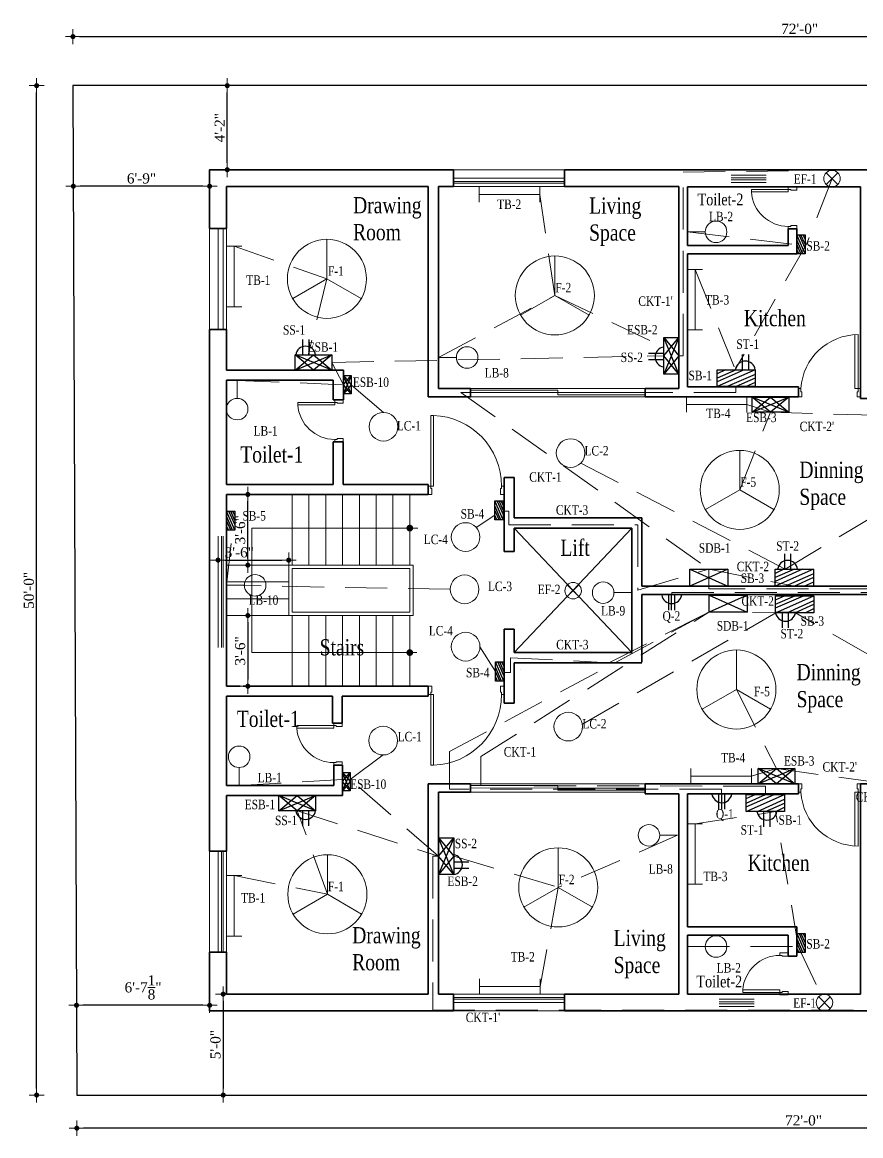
# Model space of a CAD drawing. Header units: inches. Extents: x -13742749 to 88736, y -40897 to 32194776.
# Drawn here: x 2084 to 2583, y -28515 to -27854 of the extents above; entities that cross this region are included whole.
import ezdxf

# ---------------------------------------------------------------- set-up
doc = ezdxf.new("R2010")
doc.units = ezdxf.units.IN
doc.header["$LTSCALE"] = 10
doc.header["$MEASUREMENT"] = 0
doc.linetypes.add('ACAD_ISO04W100', pattern=[30, 24, -3, 0, -3])
doc.linetypes.add('HIDDEN', pattern=[0.375, 0.25, -0.125])
doc.layers.get('0').update_dxf_attribs({"color": 123})
for name, color, linetype, lineweight in [('Column', 7, 'Continuous', 35), ('Conduit (Mine)', 230, 'HIDDEN', 13), ('Conduit Generator (mine)', 134, 'HIDDEN', 13), ('DIM', 4, 'Continuous', 0), ('DOOR', 41, 'Continuous', 9), ('Fan (mine)', 210, 'Continuous', 13), ('Light (mine)', 80, 'Continuous', 13), ('RAIL', 182, 'Continuous', 13), ('Stair', 8, 'Continuous', 13), ('Text_My', 7, 'Continuous', 13), ('Text_SUBD', 7, 'Continuous', 13), ('VOID', 8, 'Continuous', 9), ('Wall', 7, 'Continuous', 35), ('WIN', 4, 'Continuous', 13), ('WIN-1', 8, 'Continuous', 13), ('WIN1', 8, 'Continuous', 9)]:
    doc.layers.add(name, color=color, linetype=linetype, lineweight=lineweight)
doc.layers.add('Site', color=7, linetype='ACAD_ISO04W100', lineweight=30, true_color=0x004961)
doc.layers.add('Switchboard and Socket (mine)', color=41, linetype='Continuous')
doc.layers.get('0').off()
doc.styles.get("Standard").update_dxf_attribs({"font": 'times.ttf', "width": 0.8})
doc.styles.add('STYLE3', font='times.ttf')
doc.dimstyles.new('1_8', dxfattribs={"dimtxt": 6, "dimasz": 4, "dimexe": 0.18, "dimexo": 0.0625, "dimgap": 0.125, "dimtad": 0, "dimdec": 4, "dimrnd": 0.125, "dimzin": 3, "dimdsep": 46, "dimlunit": 4, "dimtxsty": 'STYLE3', "dimblk": 'D', "dimcen": 4, "dimse1": 1, "dimse2": 1, "dimclrt": 7, "dimadec": 0, "dimazin": 0, "dimtfac": 1, "dimtdec": 4, "dimtix": 1, "dimtmove": 0, "dimatfit": 3, "dimldrblk": 'OPEN90', "dimfxl": 1, "dimtvp": 0.75, "dimtolj": 1, "dimtzin": 0, "dimarcsym": 0})

# ---------------------------------------------------------------- blocks, each defined once
blk = doc.blocks.new('D')
at = {"layer": 'DIM'}
for q in [(-1.125, 0), (0, 1.125), (1.125, 0), (0, -1.125)]:
    blk.add_line((0, 0), q, dxfattribs=at)
at = {"layer": 'DIM', "color": 6, "const_width": 0.375}
blk.add_lwpolyline([(-0.1875, 0, 1), (0.1875, 0, 1)], format="xyb", close=True, dxfattribs=at)
blk = doc.blocks.new('*D262')
at = {"layer": 'DIM', "color": 0, "linetype": 'ByBlock', "lineweight": -2}
blk.add_line((2118.43, -27862.13), (2974.43, -27862.13), dxfattribs=at)
at = {"layer": 'DIM', "color": 0, "linetype": 'ByBlock', "lineweight": -2, "xscale": 4, "yscale": 4, "zscale": 4, "rotation": 180}
blk.add_blockref('D', (2114.43, -27862.13), dxfattribs=at)
at = {"layer": 'DIM', "color": 0, "linetype": 'ByBlock', "lineweight": -2, "xscale": 4, "yscale": 4, "zscale": 4}
blk.add_blockref('D', (2978.43, -27862.13), dxfattribs=at)
at = {"layer": 'DIM', "color": 7, "linetype": 'ByBlock', "insert": (2546.43, -27857.54), "char_height": 6, "attachment_point": 5, "style": 'STYLE3'}
blk.add_mtext('\\A1;72\'-0"', dxfattribs=at)
blk = doc.blocks.new('_Open90')
at = {"layer": 'DIM', "color": 0, "lineweight": -2}
for p, q in [((0, 0), (-1, 0)), ((-0.5, 0.5), (0, 0)), ((0, 0), (-0.5, -0.5))]:
    blk.add_line(p, q, dxfattribs=at)
blk = doc.blocks.new('*D264')
at = {"layer": 'DIM', "color": 0, "linetype": 'ByBlock', "lineweight": -2}
blk.add_line((2092.83, -28487.28), (2092.83, -27895.28), dxfattribs=at)
at = {"layer": 'DIM', "color": 0, "linetype": 'ByBlock', "lineweight": -2, "xscale": 4, "yscale": 4, "zscale": 4}
for p, rotation in [((2092.83, -27891.28), 90), ((2092.83, -28491.28), 270)]:
    blk.add_blockref('D', p, dxfattribs=dict(at, rotation=rotation))
at = {"layer": 'DIM', "color": 7, "linetype": 'ByBlock', "insert": (2088.25, -28191.28), "char_height": 6, "attachment_point": 5, "rotation": 90, "style": 'STYLE3'}
blk.add_mtext('\\A1;50\'-0"', dxfattribs=at)
blk = doc.blocks.new('*D265')
at = {"layer": 'DIM', "color": 0, "linetype": 'ByBlock', "lineweight": -2}
blk.add_line((2976.75, -28510.95), (2120.75, -28510.95), dxfattribs=at)
at = {"layer": 'DIM', "color": 0, "linetype": 'ByBlock', "lineweight": -2, "xscale": 4, "yscale": 4, "zscale": 4, "rotation": 180}
blk.add_blockref('D', (2116.75, -28510.95), dxfattribs=at)
at = {"layer": 'DIM', "color": 0, "linetype": 'ByBlock', "lineweight": -2, "xscale": 4, "yscale": 4, "zscale": 4}
blk.add_blockref('D', (2980.75, -28510.95), dxfattribs=at)
at = {"layer": 'DIM', "color": 7, "linetype": 'ByBlock', "insert": (2548.75, -28506.36), "char_height": 6, "attachment_point": 5, "style": 'STYLE3'}
blk.add_mtext('\\A1;72\'-0"', dxfattribs=at)
blk = doc.blocks.new('D-45')
for points in [[(-1.5, 46.97), (-3, 46.97), (-3, 5), (-1.5, 5)], [(-45, 5), (-45, 0), (-43, 0), (-43, 3.5), (-43.5, 3.5), (-43.5, 5)], [(0, 5), (0, 0), (-2, 0), (-2, 3.5), (-1.5, 3.5), (-1.5, 5)]]:
    blk.add_lwpolyline(points, close=True)
blk.add_arc((-1.5, 5), 42, 92.04671, 180)
blk = doc.blocks.new('D-25')
for points in [[(5, 25), (0, 25), (0, 23), (3.5, 23), (3.5, 23.5), (5, 23.5)], [(5, 0), (0, 0), (0, 2), (3.5, 2), (3.5, 1.5), (5, 1.5)], [(26.95, 1.5), (26.95, 3), (5, 3), (5, 1.5)]]:
    blk.add_lwpolyline(points, close=True)
blk.add_arc((5, 1.5), 22, 3.90956, 90)
blk = doc.blocks.new('D-S')
at = {"layer": 'DOOR', "linetype": 'Continuous'}
for p, q in [((1.5, 5), (1.5, 37)), ((3.5, 36.93), (3.5, 5)), ((3.5, 5), (1.5, 5))]:
    blk.add_line(p, q, dxfattribs=at)
at = {"layer": 'DOOR'}
for points in [[(2, 3), (2, 0), (0, 0), (0, 5), (1.5, 5), (1.5, 3)], [(35, 3), (35, 0), (37, 0), (37, 5), (35.5, 5), (35.5, 3)]]:
    blk.add_lwpolyline(points, close=True, dxfattribs=at)
blk.add_arc((1.46, 2.89), 34.11, 3.5436, 89.92781, dxfattribs=at)
blk = doc.blocks.new('*D286')
at = {"layer": 'DIM', "color": 0, "linetype": 'ByBlock', "lineweight": -2}
blk.add_line((2191.69, -28437.91), (2120.55, -28437.91), dxfattribs=at)
at = {"layer": 'DIM', "color": 0, "linetype": 'ByBlock', "lineweight": -2, "xscale": 4, "yscale": 4, "zscale": 4, "rotation": 180}
blk.add_blockref('D', (2116.55, -28437.91), dxfattribs=at)
at = {"layer": 'DIM', "color": 0, "linetype": 'ByBlock', "lineweight": -2, "xscale": 4, "yscale": 4, "zscale": 4}
blk.add_blockref('D', (2195.69, -28437.91), dxfattribs=at)
at = {"layer": 'DIM', "color": 7, "linetype": 'ByBlock', "insert": (2156.12, -28427.26), "char_height": 6, "attachment_point": 5, "style": 'STYLE3'}
blk.add_mtext('\\A1;6\'-7{\\H1.000000x;\\S1/8;}"', dxfattribs=at)
blk = doc.blocks.new('*D287')
at = {"layer": 'DIM', "color": 0, "linetype": 'ByBlock', "lineweight": -2}
blk.add_line((2203.77, -28435.28), (2203.77, -28487.28), dxfattribs=at)
at = {"layer": 'DIM', "color": 0, "linetype": 'ByBlock', "lineweight": -2, "xscale": 4, "yscale": 4, "zscale": 4}
for p, rotation in [((2203.77, -28431.28), 90), ((2203.77, -28491.28), 270)]:
    blk.add_blockref('D', p, dxfattribs=dict(at, rotation=rotation))
at = {"layer": 'DIM', "color": 7, "linetype": 'ByBlock', "insert": (2199.19, -28461.28), "char_height": 6, "attachment_point": 5, "rotation": 90, "style": 'STYLE3'}
blk.add_mtext('\\A1;5\'-0"', dxfattribs=at)
blk = doc.blocks.new('*D291')
at = {"layer": 'DIM', "color": 0, "linetype": 'ByBlock', "lineweight": -2}
blk.add_line((2206.16, -27937.25), (2206.16, -27895.28), dxfattribs=at)
at = {"layer": 'DIM', "color": 0, "linetype": 'ByBlock', "lineweight": -2, "xscale": 4, "yscale": 4, "zscale": 4}
for p, rotation in [((2206.16, -27891.28), 90), ((2206.16, -27941.25), 270)]:
    blk.add_blockref('D', p, dxfattribs=dict(at, rotation=rotation))
at = {"layer": 'DIM', "color": 7, "linetype": 'ByBlock', "insert": (2201.66, -27916.27), "char_height": 6, "attachment_point": 5, "rotation": 90, "style": 'STYLE3'}
blk.add_mtext('\\A1;4\'-2"', dxfattribs=at)
blk = doc.blocks.new('*D292')
at = {"layer": 'DIM', "color": 0, "linetype": 'ByBlock', "lineweight": -2}
blk.add_line((2191.69, -27951.05), (2118.67, -27951.05), dxfattribs=at)
at = {"layer": 'DIM', "color": 0, "linetype": 'ByBlock', "lineweight": -2, "xscale": 4, "yscale": 4, "zscale": 4, "rotation": 180}
blk.add_blockref('D', (2114.67, -27951.05), dxfattribs=at)
at = {"layer": 'DIM', "color": 0, "linetype": 'ByBlock', "lineweight": -2, "xscale": 4, "yscale": 4, "zscale": 4}
blk.add_blockref('D', (2195.69, -27951.05), dxfattribs=at)
at = {"layer": 'DIM', "color": 7, "linetype": 'ByBlock', "insert": (2155.18, -27946.46), "char_height": 6, "attachment_point": 5, "style": 'STYLE3'}
blk.add_mtext('\\A1;6\'-9"', dxfattribs=at)
blk = doc.blocks.new('*D267')
at = {"layer": 'DIM', "color": 0, "linetype": 'ByBlock', "lineweight": -2}
blk.add_line((2204.69, -28173.31), (2238.69, -28173.31), dxfattribs=at)
at = {"layer": 'DIM', "color": 0, "linetype": 'ByBlock', "lineweight": -2, "xscale": 4, "yscale": 4, "zscale": 4, "rotation": 180}
blk.add_blockref('D', (2200.69, -28173.31), dxfattribs=at)
at = {"layer": 'DIM', "color": 0, "linetype": 'ByBlock', "lineweight": -2, "xscale": 4, "yscale": 4, "zscale": 4}
blk.add_blockref('D', (2242.69, -28173.31), dxfattribs=at)
at = {"layer": 'DIM', "color": 7, "linetype": 'ByBlock', "insert": (2213.32, -28168.73), "char_height": 6, "attachment_point": 5, "style": 'STYLE3'}
blk.add_mtext('\\A1;3\'-6"', dxfattribs=at)
blk = doc.blocks.new('*D293')
at = {"layer": 'DIM', "color": 0, "linetype": 'ByBlock', "lineweight": -2}
blk.add_line((2218.42, -28172.27), (2218.42, -28138.27), dxfattribs=at)
at = {"layer": 'DIM', "color": 0, "linetype": 'ByBlock', "lineweight": -2, "xscale": 4, "yscale": 4, "zscale": 4}
for p, rotation in [((2218.42, -28134.27), 90), ((2218.42, -28176.27), 270)]:
    blk.add_blockref('D', p, dxfattribs=dict(at, rotation=rotation))
at = {"layer": 'DIM', "color": 7, "linetype": 'ByBlock', "insert": (2213.84, -28155.27), "char_height": 6, "attachment_point": 5, "rotation": 90, "style": 'STYLE3'}
blk.add_mtext('\\A1;3\'-6"', dxfattribs=at)
blk = doc.blocks.new('*D268')
at = {"layer": 'DIM', "color": 0, "linetype": 'ByBlock', "lineweight": -2}
blk.add_line((2218.42, -28210.27), (2218.42, -28244.27), dxfattribs=at)
at = {"layer": 'DIM', "color": 0, "linetype": 'ByBlock', "lineweight": -2, "xscale": 4, "yscale": 4, "zscale": 4}
for p, rotation in [((2218.42, -28206.27), 90), ((2218.42, -28248.27), 270)]:
    blk.add_blockref('D', p, dxfattribs=dict(at, rotation=rotation))
at = {"layer": 'DIM', "color": 7, "linetype": 'ByBlock', "insert": (2213.84, -28227.27), "char_height": 6, "attachment_point": 5, "rotation": 90, "style": 'STYLE3'}
blk.add_mtext('\\A1;3\'-6"', dxfattribs=at)
blk = doc.blocks.new('Ceiling Fan Small')
at = {"layer": 'Fan (mine)', "linetype": 'ByBlock', "ltscale": 10}
for p in [(7040.4, -35394.14), (7020.04, -35429.39), (7060.75, -35429.39)]:
    blk.add_line(p, (7040.4, -35417.64), dxfattribs=at)
blk.add_circle((7040.4, -35417.64), 23.5, dxfattribs=at)
blk.add_circle((7040.4, -35417.64), 23.5, dxfattribs=at)
blk.add_circle((7040.4, -35417.64), 23.5, dxfattribs=at)
blk = doc.blocks.new('Tube Light')
at = {"layer": 'Light (mine)', "linetype": 'Continuous'}
for p, q in [((-36, 4.54), (-36, -4.54)), ((0, 0), (-36, 0)), ((0, 4.54), (0, -4.54))]:
    blk.add_line(p, q, dxfattribs=at)
blk = doc.blocks.new('Ceiling light')
at = {"layer": 'Light (mine)', "linetype": 'ByBlock'}
blk.add_circle((0, 8.53), 8.53, dxfattribs=at)
blk = doc.blocks.new('Bulb')
at = {"layer": 'Light (mine)', "linetype": 'Continuous'}
blk.add_line((-9.96, -5.31), (-20.64, -5.31), dxfattribs=at)
blk.add_circle((-3.57, -5.31), 6.4, dxfattribs=at)
blk = doc.blocks.new('Exhaust_Fan_new')
at = {"layer": 'Fan (mine)', "linetype": 'ByBlock', "ltscale": 10}
for p, q in [((-3.46, 3.46), (3.46, -3.46)), ((3.46, 3.46), (-3.46, -3.46))]:
    blk.add_line(p, q, dxfattribs=at)
blk.add_circle((0, 0), 4.9, dxfattribs=at)
blk = doc.blocks.new('2 Pin')
at = {"layer": 'Switchboard and Socket (mine)', "linetype": 'Continuous', "ltscale": 10}
for p, q in [((-7.3, 0), (-7.3, 18.1)), ((0, 0), (0, 18.2)), ((-15.8, 0), (7.8, 0))]:
    blk.add_line(p, q, dxfattribs=at)
blk.add_arc((-4, -1.6), 11.9, 7.5318, 172.4682, dxfattribs=at)
blk = doc.blocks.new('3- Pic')
at = {"layer": 'Switchboard and Socket (mine)', "linetype": 'ByBlock'}
blk.add_blockref('2 Pin', (7.3, 0), dxfattribs=at)
blk = doc.blocks.new('3- Pin')
at = {"layer": 'Switchboard and Socket (mine)', "linetype": 'Continuous', "ltscale": 10}
blk.add_line((-10.3, -3.5), (-10.3, 14.6), dxfattribs=at)
at = {"layer": 'Switchboard and Socket (mine)', "linetype": 'Continuous'}
blk.add_blockref('3- Pic', (-14.1, -3.5), dxfattribs=at)
blk = doc.blocks.new('switch board')
at = {"layer": 'Switchboard and Socket (mine)', "linetype": 'Continuous'}
for p, q in [((-16.63, -10.09), (6.09, 0)), ((-16.63, -5.05), (-5.27, 0)), ((-16.63, -7.26), (0, 0)), ((-16.63, -2.38), (-11.29, 0)), ((-10.02, -10.09), (6.09, -2.84)), ((-5.27, -10.09), (6.09, -5.05)), ((0.97, -10.09), (6.09, -7.56))]:
    blk.add_line(p, q, dxfattribs=at)
blk.add_lwpolyline([(-16.63, 0), (6.09, 0), (6.09, -10.09), (-16.63, -10.09)], close=True, dxfattribs=at)
blk = doc.blocks.new('Emergency')
at = {"layer": 'Switchboard and Socket (mine)', "linetype": 'Continuous', "ltscale": 10}
for p, q in [((-10.9, 0), (0, 9.07)), ((0, 0), (-10.9, 9.07)), ((-10.9, 0), (10.9, 9.07)), ((10.9, 0), (-10.9, 9.07)), ((0, 9.07), (10.9, 0)), ((10.9, 9.07), (0, 0))]:
    blk.add_line(p, q, dxfattribs=at)
blk.add_lwpolyline([(-10.9, 9.07), (10.9, 9.07), (10.9, 0), (-10.9, 0)], close=True, dxfattribs=at)
blk = doc.blocks.new('Main Distribution Board')
at = {"layer": 'Switchboard and Socket (mine)', "linetype": 'ByBlock'}
for p, q in [((-11.36, 0), (11.36, -10.09)), ((11.36, 0), (-11.36, -10.09))]:
    blk.add_line(p, q, dxfattribs=at)
blk.add_lwpolyline([(-11.36, 0), (11.36, 0), (11.36, -10.09), (-11.36, -10.09)], close=True, dxfattribs=at)

msp = doc.modelspace()

# ---------------------------------------------------------------- linework, layer by layer
at = {"layer": 'Column', "linetype": 'ByBlock'}
for p, q in [((2446.68837, -28228.26636), (2446.68837, -28154.26636)), ((2446.68837, -28154.26636), (2446.68837, -28225.76636)), ((2452.68837, -28154.26636), (2452.68837, -28188.76636)), ((2452.68837, -28193.76636), (2452.68837, -28225.76636))]:
    msp.add_line(p, q, dxfattribs=at)
at = {"layer": 'Column', "linetype": 'ByBlock', "ltscale": 10}
for p, q in [((2195.68837, -28312.26636), (2195.68837, -28258.26636)), ((2205.68837, -28307.26636), (2205.68837, -28258.26636)), ((2205.68837, -28317.26636), (2205.68837, -28313.26636)), ((2479.68837, -28396.27805), (2479.68837, -28431.27806)), ((2230.68837, -28431.27805), (2302.68837, -28431.27805)), ((2230.68837, -28441.27805), (2302.68837, -28441.27805)), ((2461.68837, -28441.27806), (2499.68837, -28441.27806))]:
    msp.add_line(p, q, dxfattribs=at)
at = {"layer": 'Column', "linetype": 'ByBlock'}
for points in [[(2215.68837, -27941.25466), (2215.68837, -27941.25466), (2195.68837, -27941.25466), (2195.68837, -27951.25466)], [(2431.68837, -27941.25466), (2411.68837, -27941.25466)], [(2205.68837, -27951.25466), (2215.68837, -27951.25466)], [(2411.68837, -27951.25466), (2431.68837, -27951.25466)], [(2195.68837, -28134.26636), (2195.68837, -28134.26636), (2195.68837, -28124.26636)], [(2195.68837, -28258.26636), (2195.68837, -28248.26636)], [(2215.68837, -28441.27805), (2195.68837, -28441.27805), (2195.68837, -28431.27805)], [(2411.68837, -28431.27805), (2431.68837, -28431.27805)], [(2431.68837, -28441.27805), (2411.68837, -28441.27805)]]:
    msp.add_lwpolyline(points, dxfattribs=at)
at = {"layer": 'Conduit (Mine)', "linetype": 'HIDDEN', "ltscale": 10}
for p, q in [((2565.67572, -27946.52538), (2550.4214, -27985.57255)), ((2479.68837, -27978.18123), (2550.4214, -27986.42266)), ((2550.4214, -27985.57255), (2508.14463, -28060.05129)), ((2484.23009, -28000.48553), (2508.14463, -28060.05129)), ((2508.53343, -28073.68007), (2344.98776, -28073.68007)), ((2344.98776, -28073.68007), (2492.43744, -28178.67445)), ((2508.53343, -28070.25466), (2508.53343, -28073.68007)), ((2416.27348, -28115.74655), (2537.83136, -28178.6744)), ((2537.83136, -28178.6744), (2615.26226, -28132.24605)), ((2354.12569, -28153.83913), (2365.22749, -28146.67752)), ((2370.68837, -28144.26636), (2373.53015, -28144.26636)), ((2373.53015, -28144.26636), (2373.53015, -28152.28412)), ((2373.53015, -28152.28412), (2450.15826, -28152.28412)), ((2450.15826, -28152.28412), (2450.15826, -28191.08056)), ((2205.68837, -28188.25718), (2209.31689, -28155.50664)), ((2450.15826, -28191.08056), (2492.43744, -28178.67445)), ((2492.43744, -28190.33617), (2492.43744, -28178.67445)), ((2492.43744, -28178.67445), (2543.2946, -28188.76636)), ((2338.73128, -28190.66418), (2205.68837, -28188.25718)), ((2776.63261, -28190.33617), (2492.43744, -28190.33617)), ((2338.18837, -28287.15118), (2492.53897, -28204.19104)), ((2356.89791, -28290.05363), (2492.53897, -28204.19104)), ((2417.28706, -28270.82671), (2532.25411, -28204.63695)), ((2433.02992, -28234.26636), (2492.5394, -28204.19067)), ((2543.48248, -28204.57857), (2492.53897, -28204.19104)), ((2620.40586, -28248.41271), (2544.05579, -28204.63695)), ((2356.39333, -28224.75662), (2365.59979, -28239.47798)), ((2374.52446, -28240.15631), (2374.52446, -28231.40114)), ((2374.52446, -28231.40114), (2433.02992, -28234.26636)), ((2370.68837, -28240.15631), (2370.68837, -28240.15631)), ((2370.68837, -28240.15631), (2374.52446, -28240.15631)), ((2338.18837, -28309.37276), (2338.18837, -28287.15118)), ((2356.89791, -28307.32414), (2356.89791, -28290.05363)), ((2499.91228, -28309.37276), (2338.18837, -28309.37276)), ((2526.03203, -28307.69521), (2356.89791, -28307.32414)), ((2499.91228, -28312.37376), (2499.91228, -28309.37276)), ((2526.03203, -28312.62702), (2526.03203, -28307.69521)), ((2484.23009, -28330.00218), (2532.16178, -28322.7716)), ((2545.62585, -28402.9776), (2532.16178, -28322.7716)), ((2479.68847, -28402.9776), (2545.62585, -28402.9776)), ((2545.62585, -28402.9776), (2561.19552, -28436.33627))]:
    msp.add_line(p, q, dxfattribs=at)
at = {"layer": 'Conduit Generator (mine)', "linetype": 'HIDDEN', "ltscale": 10}
for p, q in [((2477.24931, -27942.75228), (2584.88449, -27941.25479)), ((2477.24931, -28051.86545), (2477.24931, -27942.75228)), ((2400.90737, -28015.99415), (2391.92993, -27955.93381)), ((2210.22959, -27986.72666), (2265.42013, -28006.12211)), ((2265.42013, -28006.12211), (2254.17613, -28051.28133)), ((2331.68837, -28052.86402), (2400.90737, -28015.99415)), ((2400.90737, -28015.99415), (2465.61444, -28046.63426)), ((2268.24995, -28055.81829), (2465.61444, -28051.86545)), ((2474.68837, -28051.86545), (2474.68837, -28051.86545)), ((2474.68837, -28051.86545), (2477.24931, -28051.86545)), ((2275.19266, -28069.04927), (2268.24995, -28055.81829)), ((2212.08675, -28066.4765), (2275.19266, -28069.04927)), ((2299.01678, -28085.50045), (2279.72962, -28069.04927)), ((2515.11645, -28080.79604), (2529.06893, -28085.43996)), ((2510.81833, -28131.55501), (2529.06893, -28085.43996)), ((2529.06893, -28085.43996), (2605.98592, -28087.56495)), ((2470.39332, -28194.00165), (2470.39332, -28192.51701)), ((2470.39332, -28192.51701), (2681.05639, -28192.51701)), ((2508.81438, -28250.19816), (2532.5758, -28297.20413)), ((2298.8355, -28289.13101), (2279.21979, -28303.67099)), ((2517.74595, -28301.73654), (2532.5758, -28297.20413)), ((2532.5758, -28297.20413), (2598.0706, -28306.27805)), ((2213.24113, -28307.26642), (2274.68837, -28303.68514)), ((2331.68837, -28349.34782), (2279.21979, -28303.67099)), ((2265.68567, -28371.95371), (2247.81467, -28322.29408)), ((2247.83744, -28322.27513), (2331.68837, -28349.34782)), ((2473.89624, -28336.87362), (2402.90423, -28367.82905)), ((2331.68833, -28349.34787), (2328.35566, -28349.34787)), ((2328.35566, -28349.34787), (2328.35566, -28440.74993)), ((2331.68837, -28349.34788), (2328.46545, -28348.30725)), ((2340.76227, -28349.34785), (2402.90423, -28367.82905)), ((2210.22975, -28360.7309), (2265.68567, -28371.95371)), ((2402.90423, -28367.82905), (2392.17847, -28426.73674)), ((2328.35566, -28440.74993), (2585.59274, -28440.74993))]:
    msp.add_line(p, q, dxfattribs=at)
at = {"layer": 'RAIL', "linetype": 'ByBlock'}
for p, q in [((2242.68837, -28176.26635), (2242.68837, -28206.26635)), ((2316.68837, -28176.26635), (2242.68837, -28176.26635)), ((2244.68837, -28178.26635), (2244.68837, -28204.26635)), ((2314.68837, -28178.26635), (2244.68837, -28178.26635)), ((2314.68837, -28204.26635), (2314.68837, -28178.26635)), ((2316.68837, -28206.26635), (2316.68837, -28176.26635)), ((2242.68837, -28206.26635), (2316.68837, -28206.26635)), ((2244.68837, -28204.26635), (2314.68837, -28204.26635))]:
    msp.add_line(p, q, dxfattribs=at)
at = {"layer": 'Site', "linetype": 'ByBlock', "ltscale": 3}
for p, q in [((2114.43323, -27891.27954), (2116.74573, -28491.27805)), ((2978.43323, -27891.28251), (2114.43323, -27891.27954)), ((2116.74573, -28491.27805), (2980.74573, -28491.27805))]:
    msp.add_line(p, q, dxfattribs=at)
at = {"layer": 'Stair', "linetype": 'ByBlock'}
for p, q in [((2244.68837, -28134.26635), (2244.68837, -28176.26635)), ((2254.68837, -28134.26635), (2254.68837, -28176.26635)), ((2264.68837, -28134.26635), (2264.68837, -28176.26635)), ((2274.68837, -28134.26635), (2274.68837, -28176.26635)), ((2284.68837, -28134.26635), (2284.68837, -28176.26635)), ((2294.68837, -28134.26635), (2294.68837, -28176.26635)), ((2304.68837, -28134.26635), (2304.68837, -28176.26635)), ((2314.68837, -28134.26635), (2314.68837, -28176.26635)), ((2319.46002, -28154.26635), (2220.68837, -28154.26635)), ((2220.68837, -28154.26635), (2220.68837, -28228.26635)), ((2242.68837, -28176.26635), (2205.68837, -28176.26635)), ((2242.68837, -28186.26635), (2205.68837, -28186.26635)), ((2242.68837, -28196.26635), (2205.68837, -28196.26635)), ((2242.68837, -28206.26635), (2205.68837, -28206.26635)), ((2244.68837, -28248.26635), (2244.68837, -28206.26635)), ((2254.68837, -28248.26635), (2254.68837, -28206.26635)), ((2264.68837, -28248.26635), (2264.68837, -28206.26635)), ((2274.68837, -28248.26635), (2274.68837, -28206.26635)), ((2284.68837, -28248.26635), (2284.68837, -28206.26635)), ((2294.68837, -28248.26635), (2294.68837, -28206.26635)), ((2304.68837, -28248.26635), (2304.68837, -28206.26635)), ((2314.68837, -28248.26635), (2314.68837, -28206.26635)), ((2220.68837, -28228.26635), (2318.7771, -28228.26635))]:
    msp.add_line(p, q, dxfattribs=at)
at = {"layer": 'Stair', "linetype": 'ByBlock', "const_width": 2}
for points in [[(2313.68837, -28154.26635, 1), (2315.68837, -28154.26635, 1)], [(2313.68837, -28228.26635, 1), (2315.68837, -28228.26635, 1)]]:
    msp.add_lwpolyline(points, format="xyb", close=True, dxfattribs=at)
at = {"layer": 'VOID', "linetype": 'ByBlock', "ltscale": 10}
for p, q in [((2376.68837, -28154.26636), (2446.68837, -28228.26636)), ((2376.68837, -28228.26636), (2446.68837, -28154.27616))]:
    msp.add_line(p, q, dxfattribs=at)
at = {"layer": 'Wall', "linetype": 'ByBlock'}
for p, q in [((2230.68837, -27941.25466), (2215.68837, -27941.25466)), ((2340.68837, -27941.25466), (2302.68837, -27941.25466)), ((2340.68837, -27941.25466), (2340.68837, -27951.25466)), ((2411.68837, -27941.25466), (2406.68837, -27941.25466)), ((2406.68837, -27941.25466), (2406.68837, -27951.25466)), ((2431.68837, -27941.25466), (2462.68837, -27941.25521)), ((2499.68837, -27941.25466), (2499.68837, -27941.25466)), ((2195.68837, -27951.25412), (2195.68837, -27976.25412)), ((2205.68837, -27976.25412), (2205.68837, -27951.25412)), ((2230.68837, -27951.25466), (2215.68837, -27951.25466)), ((2325.68837, -27951.25466), (2302.68837, -27951.25466)), ((2325.68837, -28076.25466), (2325.68837, -27951.25466)), ((2331.68837, -28071.25466), (2331.68837, -27951.25466)), ((2411.68837, -27951.25466), (2406.68837, -27951.25466)), ((2474.68837, -27951.25466), (2431.68837, -27951.25466)), ((2474.68837, -28071.25466), (2474.68837, -27951.25466)), ((2479.68837, -27986.25466), (2479.68837, -27951.42557)), ((2195.68837, -27976.25412), (2205.68837, -27976.25412)), ((2539.68837, -27986.25466), (2479.68837, -27986.25466)), ((2544.68837, -27991.25466), (2479.68837, -27991.25466)), ((2479.68837, -28066.25466), (2479.68837, -27991.25466)), ((2195.68837, -28036.25412), (2205.68837, -28036.25412)), ((2582.68837, -28076.25466), (2582.68837, -28043.25466)), ((2350.68837, -28076.25466), (2350.68837, -28071.25466)), ((2474.68837, -28071.25466), (2454.68837, -28071.25466)), ((2454.68837, -28076.25466), (2454.68837, -28071.25466)), ((2350.68837, -28076.25466), (2325.68837, -28076.25466)), ((2503.68837, -28076.25466), (2454.68837, -28076.25466)), ((2269.19266, -28128.26636), (2215.68837, -28128.26636)), ((2325.68837, -28128.26636), (2275.03886, -28128.26636)), ((2370.68837, -28124.26636), (2370.68837, -28134.26636)), ((2370.68837, -28124.26636), (2376.68837, -28124.26636)), ((2376.68837, -28124.26636), (2376.68837, -28134.26636)), ((2195.68837, -28146.26636), (2195.68837, -28134.26636)), ((2325.68837, -28134.26636), (2215.68837, -28134.26636)), ((2370.68837, -28168.26636), (2370.68837, -28154.26636)), ((2376.68837, -28168.26636), (2376.68837, -28154.26636)), ((2380.68837, -28148.26636), (2426.68837, -28148.26636)), ((2380.68837, -28154.26636), (2426.68837, -28154.26636)), ((2370.68837, -28168.26636), (2376.68837, -28168.26636)), ((2452.68837, -28188.76636), (2678.68837, -28188.76636)), ((2452.68837, -28193.76636), (2678.68837, -28193.76636)), ((2376.68837, -28214.26636), (2370.68837, -28214.26636)), ((2195.68837, -28248.26636), (2195.68837, -28230.26636)), ((2380.68837, -28228.26636), (2426.68837, -28228.26636)), ((2380.68837, -28234.26636), (2426.68837, -28234.26636)), ((2325.68837, -28248.26636), (2215.68837, -28248.26636)), ((2268.68837, -28254.26636), (2215.68837, -28254.26636)), ((2325.68837, -28254.26636), (2274.46858, -28254.26636)), ((2376.68837, -28258.26636), (2370.68837, -28258.26636)), ((2350.68837, -28306.27805), (2325.68837, -28306.27805)), ((2325.68837, -28306.27805), (2325.68837, -28431.27805)), ((2350.68837, -28306.27805), (2350.68837, -28311.27805)), ((2454.68837, -28306.27805), (2454.68837, -28311.27805)), ((2479.68837, -28306.27805), (2479.68837, -28306.27805)), ((2587.68837, -28306.27805), (2582.68837, -28306.27805)), ((2582.68837, -28306.27805), (2582.68837, -28339.27805)), ((2195.68837, -28346.27805), (2195.68837, -28312.26636)), ((2331.68837, -28311.27805), (2331.68837, -28431.27805)), ((2474.68837, -28312.27805), (2474.68837, -28431.27805)), ((2205.68837, -28317.26636), (2205.68837, -28346.27805)), ((2479.68837, -28316.27805), (2479.68837, -28391.27805)), ((2195.68837, -28346.27805), (2205.68837, -28346.27805)), ((2582.68837, -28369.27805), (2582.68837, -28391.27805)), ((2544.68837, -28391.27805), (2479.68837, -28391.27805)), ((2539.68837, -28396.27805), (2479.68837, -28396.27805)), ((2539.68837, -28408.79322), (2539.68837, -28396.27805)), ((2544.68837, -28408.79322), (2544.68837, -28396.27805)), ((2195.68837, -28431.27805), (2195.68837, -28406.27805)), ((2195.68837, -28406.27805), (2205.68837, -28406.27805)), ((2205.68837, -28406.27805), (2205.68837, -28431.27805)), ((2230.68837, -28431.27805), (2215.68837, -28431.27805)), ((2325.68837, -28431.27805), (2302.68837, -28431.27805)), ((2340.68836, -28441.27805), (2340.68836, -28431.27805)), ((2411.68837, -28431.27805), (2406.68837, -28431.27805)), ((2406.68837, -28441.27805), (2406.68837, -28431.27805)), ((2474.68837, -28431.27805), (2431.68837, -28431.27805)), ((2230.68837, -28441.27805), (2215.68837, -28441.27805)), ((2340.68836, -28441.27805), (2302.68837, -28441.27805)), ((2411.68837, -28441.27805), (2406.68837, -28441.27805)), ((2431.68837, -28441.27798), (2461.68837, -28441.27806))]:
    msp.add_line(p, q, dxfattribs=at)
at = {"layer": 'Wall', "linetype": 'ByBlock', "ltscale": 10}
for p, q in [((2230.68837, -27941.25466), (2302.68837, -27941.25466)), ((2462.68837, -27941.25521), (2623.68837, -27941.25466)), ((2230.68837, -27951.25466), (2302.68837, -27951.25466)), ((2340.68837, -27951.25466), (2331.68837, -27951.25466)), ((2479.68837, -27951.42557), (2582.68837, -27951.42557)), ((2582.68837, -28043.25466), (2582.68837, -27951.42557)), ((2539.68837, -27976.4443), (2539.68837, -27986.25466)), ((2544.68837, -27976.4443), (2539.68837, -27976.4443)), ((2544.68837, -27991.25466), (2544.68837, -27976.4443)), ((2195.68837, -28124.26636), (2195.68837, -28036.25412)), ((2205.68837, -28060.35525), (2205.68837, -28036.25412)), ((2205.68837, -28060.35525), (2269.19266, -28060.35525)), ((2269.19266, -28060.35525), (2275.19266, -28060.35525)), ((2275.19266, -28066.35525), (2275.19266, -28060.35525)), ((2205.68837, -28124.26636), (2205.68837, -28066.35525)), ((2205.68837, -28066.35525), (2269.19266, -28066.35525)), ((2269.19266, -28066.35525), (2269.19266, -28078.0404)), ((2275.19266, -28066.35525), (2275.19266, -28078.0404)), ((2479.68837, -28066.25466), (2479.68837, -28070.25466)), ((2350.68837, -28071.25466), (2331.68837, -28071.25466)), ((2503.68837, -28070.25466), (2479.68837, -28070.25466)), ((2503.68837, -28070.25466), (2545.68837, -28070.25466)), ((2545.68837, -28070.25466), (2545.68837, -28076.25466)), ((2275.03886, -28078.0404), (2269.19266, -28078.0404)), ((2503.68837, -28076.25466), (2545.68837, -28076.25466)), ((2582.68837, -28076.25466), (2582.68837, -28077.21942)), ((2582.68837, -28077.21942), (2589.39721, -28077.25466)), ((2269.19266, -28103.0404), (2269.19266, -28128.26636)), ((2275.03886, -28103.0404), (2269.19266, -28103.0404)), ((2275.03886, -28103.0404), (2275.03886, -28128.26636)), ((2205.68017, -28128.26636), (2205.68017, -28124.26636)), ((2215.68837, -28128.26636), (2205.68017, -28128.26636)), ((2325.68837, -28134.26636), (2325.68837, -28128.26636)), ((2195.68837, -28248.26636), (2195.68837, -28134.26636)), ((2213.91864, -28134.26635), (2205.68837, -28134.26636)), ((2205.68837, -28248.26635), (2205.68837, -28134.26636)), ((2215.68837, -28134.26636), (2212.12557, -28134.26635)), ((2370.68837, -28134.26636), (2370.68837, -28154.26636)), ((2376.68837, -28134.26636), (2376.68837, -28148.26636)), ((2376.68837, -28148.26636), (2380.68837, -28148.26636)), ((2380.68837, -28154.26636), (2376.68837, -28154.26636)), ((2426.68837, -28148.26636), (2452.68837, -28148.26636)), ((2426.68837, -28154.26636), (2446.68837, -28154.27616)), ((2452.68837, -28148.26636), (2452.68837, -28154.26636)), ((2370.68837, -28214.26636), (2370.68837, -28258.26636)), ((2376.68837, -28214.26636), (2376.68837, -28228.26636)), ((2452.68837, -28225.76636), (2452.68837, -28233.884)), ((2380.68837, -28228.26636), (2376.68837, -28228.26636)), ((2426.68837, -28228.26636), (2446.68837, -28228.26636)), ((2376.68837, -28234.26636), (2376.68837, -28258.26636)), ((2380.68837, -28234.26636), (2376.68837, -28234.26636)), ((2380.68837, -28238.27774), (2380.68837, -28238.27774)), ((2426.68837, -28234.26636), (2426.68837, -28234.26636)), ((2426.68837, -28234.26636), (2452.68837, -28234.26636)), ((2213.91864, -28248.26635), (2205.68837, -28248.26635)), ((2325.68837, -28254.26636), (2325.68837, -28248.26636)), ((2205.68837, -28258.26636), (2205.68837, -28254.1991)), ((2205.68837, -28254.1991), (2215.68837, -28254.26636)), ((2268.68837, -28270.16237), (2268.68837, -28254.26636)), ((2274.46858, -28270.16237), (2274.46858, -28254.26636)), ((2274.46858, -28270.16237), (2268.68837, -28270.16237)), ((2274.46858, -28295.16237), (2269.46858, -28295.16237)), ((2269.46858, -28295.16237), (2269.46858, -28307.26636)), ((2274.68837, -28313.26636), (2274.68837, -28295.16237)), ((2454.68837, -28306.27805), (2545.68837, -28306.27805)), ((2545.68837, -28306.27805), (2545.68837, -28312.27805)), ((2268.68837, -28307.26636), (2205.68837, -28307.26636)), ((2274.68837, -28313.26636), (2205.68837, -28313.26636)), ((2268.68837, -28307.26636), (2269.46858, -28307.26636)), ((2350.68837, -28311.27805), (2331.68837, -28311.27805)), ((2454.68837, -28311.27805), (2454.68837, -28311.27805)), ((2454.68837, -28311.27805), (2454.68837, -28312.27805)), ((2454.68837, -28312.27805), (2474.68837, -28312.27805)), ((2479.68837, -28312.27805), (2545.68837, -28312.27805)), ((2479.68837, -28316.27805), (2479.68837, -28312.27805)), ((2582.68837, -28339.27805), (2582.68837, -28369.27805)), ((2544.68837, -28396.27805), (2544.68837, -28391.27805)), ((2582.68837, -28391.27805), (2582.68837, -28431.27806)), ((2539.57025, -28408.79322), (2544.68837, -28408.79322)), ((2215.68837, -28431.27805), (2205.68837, -28431.27805)), ((2331.68837, -28431.27805), (2340.68836, -28431.27805)), ((2499.68837, -28431.27806), (2479.68837, -28431.27806)), ((2499.68837, -28431.27806), (2582.68837, -28431.27806)), ((2499.68837, -28441.27806), (2743.68837, -28441.27805))]:
    msp.add_line(p, q, dxfattribs=at)
at = {"layer": 'WIN', "linetype": 'ByBlock'}
for p, q in [((2406.68837, -27948.25466), (2340.68837, -27948.25466)), ((2406.68837, -27949.25466), (2340.68837, -27949.25466)), ((2203.68837, -27976.25412), (2203.68837, -28036.25412)), ((2202.68837, -28159.14839), (2202.68837, -28225.14839)), ((2203.68837, -28159.14839), (2203.68837, -28225.14839)), ((2202.68837, -28406.27805), (2202.68837, -28346.27805)), ((2203.68837, -28406.27805), (2203.68837, -28346.27805)), ((2406.68837, -28433.27805), (2340.68836, -28433.27805)), ((2406.68837, -28434.27805), (2340.68836, -28434.27805))]:
    msp.add_line(p, q, dxfattribs=at)
at = {"layer": 'WIN', "linetype": 'ByBlock', "ltscale": 10}
for p, q in [((2505.80305, -27946.02379), (2526.46814, -27946.02379)), ((2505.80305, -27947.31641), (2526.46814, -27947.31641)), ((2350.68832, -28072.30079), (2402.68832, -28072.30079)), ((2402.68832, -28073.62018), (2350.68832, -28073.7547)), ((2402.68832, -28072.30079), (2402.68832, -28073.62018)), ((2402.68832, -28073.62018), (2402.68832, -28075.08039)), ((2454.68832, -28073.7547), (2402.68832, -28073.7547)), ((2402.68832, -28075.08039), (2454.68832, -28075.08039)), ((2350.68837, -28307.32414), (2350.68837, -28307.32414)), ((2350.68837, -28307.32414), (2402.68837, -28307.32414)), ((2402.68837, -28308.64353), (2350.68837, -28308.77805)), ((2402.68837, -28307.32414), (2402.68837, -28308.64353)), ((2402.68837, -28308.64353), (2402.68837, -28310.10374)), ((2454.68837, -28308.77805), (2402.68837, -28308.77805)), ((2402.68837, -28310.10374), (2454.68837, -28310.10374)), ((2454.68837, -28310.24308), (2454.68837, -28308.77805)), ((2454.68837, -28310.10374), (2454.68837, -28308.77805)), ((2498.6312, -28435.82122), (2519.29629, -28435.82122)), ((2498.6312, -28437.11384), (2519.29629, -28437.11384))]:
    msp.add_line(p, q, dxfattribs=at)
at = {"layer": 'WIN-1', "linetype": 'ByBlock'}
for p, q in [((2340.68837, -27941.25466), (2406.68837, -27941.25466)), ((2406.68837, -27946.25466), (2340.68837, -27946.25466)), ((2406.68837, -27951.25466), (2340.68837, -27951.25466)), ((2195.68837, -28036.25412), (2195.68837, -27976.25412)), ((2200.68837, -27976.25412), (2200.68837, -28036.25412)), ((2205.68837, -27976.25412), (2205.68837, -28036.25412)), ((2195.68837, -28225.14839), (2195.68837, -28159.14839)), ((2200.68837, -28159.14839), (2200.68837, -28225.14839)), ((2205.68837, -28159.14839), (2205.68837, -28225.14839)), ((2195.68837, -28346.27805), (2195.68837, -28406.27805)), ((2200.68837, -28406.27805), (2200.68837, -28346.27805)), ((2205.68837, -28406.27805), (2205.68837, -28346.27805)), ((2406.68837, -28431.27805), (2340.68836, -28431.27805)), ((2406.68837, -28436.27805), (2340.68836, -28436.27805)), ((2340.68836, -28441.27805), (2406.68837, -28441.27805))]:
    msp.add_line(p, q, dxfattribs=at)
at = {"layer": 'WIN-1', "linetype": 'ByBlock', "ltscale": 10}
for p, q in [((2505.80305, -27944.45094), (2526.46814, -27944.45094)), ((2505.80305, -27948.8372), (2526.46814, -27948.8372)), ((2498.6312, -28434.24837), (2519.29629, -28434.24837)), ((2498.6312, -28438.63463), (2519.29629, -28438.63463))]:
    msp.add_line(p, q, dxfattribs=at)
at = {"layer": 'WIN1', "linetype": 'ByBlock', "ltscale": 10}
for p, q in [((2350.68832, -28071.2547), (2454.68832, -28071.2547)), ((2350.68832, -28076.2547), (2454.68832, -28076.2547)), ((2350.68837, -28306.27805), (2454.68837, -28306.27805)), ((2350.68837, -28311.27805), (2454.68837, -28311.27805))]:
    msp.add_line(p, q, dxfattribs=at)

# ---------------------------------------------------------------- block references
at = {"layer": 'DOOR', "linetype": 'ByBlock', "rotation": 180}
for name, p in [('D-25', (2544.68837, -27951.4443)), ('D-25', (2275.03886, -28078.0404)), ('D-45', (2325.68837, -28248.26636)), ('D-25', (2274.46858, -28270.16237)), ('D-S', (2582.68837, -28306.27805))]:
    msp.add_blockref(name, p, dxfattribs=at)
at = {"layer": 'DOOR', "linetype": 'ByBlock', "xscale": -1}
for name, p in [('D-S', (2582.68837, -28076.25466)), ('D-45', (2325.68837, -28134.26636)), ('D-25', (2539.57025, -28431.79322))]:
    msp.add_blockref(name, p, dxfattribs=at)
at = {"layer": 'Fan (mine)', "linetype": 'ByBlock'}
for name, p in [('Exhaust_Fan_new', (2565.67572, -27946.52538)), ('Tube Light', (2391.92993, -27955.93381)), ('Ceiling Fan Small', (-4774.97608, 7411.52027)), ('Ceiling Fan Small', (-4639.48884, 7401.64823)), ('Tube Light', (2515.11645, -28080.79604)), ('Ceiling Fan Small', (-4529.57788, 7286.08737)), ('Exhaust_Fan_new', (2411.75215, -28191.48308)), ('Ceiling Fan Small', (-4531.58182, 7167.44422)), ('Tube Light', (2517.74595, -28301.73654)), ('Ceiling Fan Small', (-4637.49197, 7049.81333)), ('Ceiling Fan Small', (-4774.71054, 7045.68867)), ('Tube Light', (2392.17847, -28426.73674)), ('Exhaust_Fan_new', (2561.19552, -28436.33627))]:
    msp.add_blockref(name, p, dxfattribs=at)
at = {"layer": 'Fan (mine)', "linetype": 'ByBlock', "rotation": 90}
for p in [(2210.22959, -27986.72666), (2484.23009, -28000.48553), (2484.23009, -28330.00218), (2210.22975, -28360.7309)]:
    msp.add_blockref('Tube Light', p, dxfattribs=at)
at = {"layer": 'Switchboard and Socket (mine)', "linetype": 'ByBlock'}
for name, p in [('Bulb', (2500.32608, -27972.86875)), ('Bulb', (2352.32615, -28047.55154)), ('Emergency', (2257.35005, -28060.35525)), ('Emergency', (2529.06893, -28085.43996)), ('Ceiling light', (2299.01678, -28102.5568)), ('Ceiling light', (2410.27469, -28118.21302)), ('Ceiling light', (2347.83562, -28168.1262)), ('Main Distribution Board', (2492.43744, -28178.67445)), ('Bulb', (2226.32636, -28182.9447)), ('Ceiling light', (2347.25946, -28199.19236)), ('Main Distribution Board', (2503.90348, -28194.09871)), ('switch board', (2548.75272, -28194.48662)), ('Ceiling light', (2347.86515, -28233.2848)), ('Ceiling light', (2408.88326, -28280.80611)), ('Ceiling light', (2298.8355, -28289.13101)), ('Emergency', (2532.5758, -28306.27806)), ('Emergency', (2247.81467, -28322.29408)), ('switch board', (2531.30226, -28312.62702)), ('Bulb', (2500.32647, -28397.66512))]:
    msp.add_blockref(name, p, dxfattribs=at)
at = {"layer": 'Switchboard and Socket (mine)', "linetype": 'ByBlock', "xscale": 0.5, "yscale": 0.5, "zscale": 0.5}
for name, p, rotation in [('switch board', (2544.68824, -27982.93743), 90), ('2 Pin', (2465.61444, -28050.53947), 90), ('Emergency', (2279.72962, -28069.04927), 90), ('switch board', (2365.22749, -28141.0331), 90), ('switch board', (2205.68837, -28147.18948), 90), ('3- Pin', (2464.99878, -28195.73692), 180), ('2 Pin', (2536.02362, -28204.49213), 180), ('switch board', (2365.59979, -28236.84287), 90), ('Emergency', (2279.21979, -28304.95836), 90), ('3- Pin', (2494.7769, -28314.10903), 180), ('2 Pin', (2250.82064, -28322.27513), 180), ('2 Pin', (2524.9703, -28322.71898), 180), ('2 Pin', (2340.76227, -28356.34254), 270), ('switch board', (2549.73435, -28403.5014), 270)]:
    msp.add_blockref(name, p, dxfattribs=dict(at, rotation=rotation))
for p in [(2254.77864, -28051.28133), (2516.12469, -28060.10391), (2541.23223, -28178.6741)]:
    msp.add_blockref('2 Pin', p, dxfattribs=at)
at = {"layer": 'Switchboard and Socket (mine)', "linetype": 'ByBlock'}
for name, p, rotation in [('Emergency', (2474.68837, -28051.86545), 90), ('switch board', (2503.39559, -28070.19587), 180), ('Bulb', (2217.39922, -28087.1145), 270), ('switch board', (2538.02437, -28188.76636), 180), ('Bulb', (2426.05037, -28197.95138), 180), ('Bulb', (2207.92865, -28286.62842), 90), ('Bulb', (2453.25824, -28342.18609), 180), ('Emergency', (2340.76227, -28349.34785), 90)]:
    msp.add_blockref(name, p, dxfattribs=dict(at, rotation=rotation))

# ---------------------------------------------------------------- texts
at = {"layer": 'Switchboard and Socket (mine)', "linetype": 'ByBlock', "ltscale": 10, "char_height": 5.614888, "attachment_point": 1}
for s, insert, width in [('EF-1', (2542.87568, -27943.9287), 11.307141), ('TB-2', (2366.62305, -27958.95357), 11.307141), ('LB-2', (2492.5281, -27966.26284), 10.7044674), ('SB-2', (2550.4214, -27983.73896), 11.307141), ('F-1', (2265.99723, -27998.64998), 11.307141), ('TB-1', (2217.47215, -28004.0633), 11.307141), ('F-2', (2401.19827, -28008.51333), 11.307141), ('TB-3', (2490.21974, -28015.76022), 11.307141), ('SS-1', (2239.30771, -28033.68711), 11.307141), ('ESB-2', (2443.8408, -28033.53797), 11.307141), ('ST-1', (2508.79022, -28042.10237), 11.307141), ('ESB-1', (2253.94891, -28043.81491), 11.307141), ('SS-2', (2440.06551, -28049.95348), 11.307141), ('LB-8', (2359.21384, -28059.1275), 43.4744812), ('SB-1', (2480.37594, -28060.73889), 11.307141), ('ESB-10', (2280.81607, -28064.72562), 11.307141), ('TB-4', (2490.93047, -28083.28521), 11.307141), ('ESB-3', (2514.59565, -28085.65391), 11.307141), ('LB-1', (2221.81388, -28093.64808), 10.7044674), ('LC-1', (2306.97874, -28090.60436), 11.307141), ('LC-2', (2418.54962, -28105.46941), 11.307141), ('F-5', (2511.10983, -28124.0741), 11.307141), ('SB-5', (2215.18753, -28144.14256), 5.5008402), ('SB-4', (2344.91419, -28142.99116), 11.307141), ('LC-4', (2323.00339, -28158.16098), 11.307141), ('SDB-1', (2486.47695, -28163.2938), 28.458545), ('ST-2', (2532.49448, -28162.11304), 11.307141), ('SB-3', (2511.39248, -28181.25072), 11.307141), ('LC-3', (2361.13622, -28186.0874), 11.307141), ('LB-10', (2218.83127, -28194.2477), 11.307141), ('EF-2', (2390.66807, -28187.9259), 11.307141), ('LB-9', (2428.40597, -28200.60079), 11.307141), ('Q-2', (2464.91969, -28203.67204), 11.307141), ('SB-3', (2547.00317, -28206.68894), 11.307141), ('LC-4', (2326.00869, -28212.4694), 11.307141), ('SDB-1', (2497.1638, -28209.56071), 23.2988335), ('ST-2', (2535.00891, -28214.20184), 11.307141), ('SB-4', (2348.11483, -28237.34644), 11.307141), ('F-5', (2519.28303, -28248.59314), 11.307141), ('LC-2', (2417.28706, -28267.73908), 11.307141), ('LC-1', (2307.45853, -28275.38988), 11.307141), ('TB-4', (2499.71122, -28287.90357), 11.307141), ('ESB-3', (2537.09197, -28289.81273), 11.307141), ('LB-1', (2224.23033, -28299.74793), 10.7044674), ('ESB-1', (2216.56598, -28315.73757), 11.307141), ('SS-1', (2234.5514, -28325.21738), 11.307141), ('Q-1', (2496.66109, -28321.35739), 11.307141), ('SB-1', (2533.88892, -28324.97552), 11.307141), ('ST-1', (2511.37379, -28330.86515), 11.307141), ('SS-2', (2341.43461, -28338.94642), 11.307141), ('LB-8', (2456.71675, -28354.08345), 22.9716189), ('TB-3', (2489.25227, -28358.48375), 11.307141), ('F-1', (2265.97656, -28364.4729), 11.307141), ('ESB-2', (2337.07232, -28361.37236), 11.307141), ('F-2', (2403.1957, -28360.3482), 11.307141), ('TB-1', (2214.42091, -28371.21247), 11.307141), ('SB-2', (2550.42198, -28398.57873), 11.307141), ('TB-2', (2374.65928, -28406.28236), 11.307141), ('LB-2', (2497.17352, -28412.81082), 10.7044674), ('EF-1', (2542.58949, -28433.7652), 11.307141)]:
    msp.add_mtext(s, dxfattribs=dict(at, insert=insert, width=width))
at = {"layer": 'Switchboard and Socket (mine)', "linetype": 'ByBlock', "ltscale": 10, "insert": (2279.21979, -28303.67099), "char_height": 5.614888, "attachment_point": 1}
msp.add_mtext('ESB-10', dxfattribs=at)
at = {"layer": 'Text_My', "linetype": 'ByBlock', "ltscale": 10, "attachment_point": 1}
for s, insert, char_height, width in [('Toilet-2', (2485.74018, -27955.4113), 7, 37.91675), ('Drawing \\PRoom', (2280.97241, -27957.51427), 9.625, 2.1183511), ('Living\\PSpace', (2421.30459, -27957.74544), 9.625, 2.1183511), ('Kitchen', (2513.29834, -28024.64709), 9.625, 2.1183511), ('Toilet-1', (2213.91712, -28105.69439), 9.625, 2.1183511), ('Dinning\\PSpace', (2546.25931, -28114.80571), 9.625, 2.1183511), ('Lift', (2404.23426, -28161.13224), 9.625, 2.1183511), ('Stairs', (2261.08864, -28220.31397), 9.625, 2.1183511), ('Dinning\\PSpace', (2544.58741, -28235.08304), 9.625, 2.1183511), ('Toilet-1', (2211.86025, -28262.84753), 9.625, 2.1183511), ('Kitchen', (2515.51587, -28348.38283), 9.625, 2.1183511), ('Drawing \\PRoom', (2280.44586, -28391.43973), 9.625, 2.1183511), ('Living\\PSpace', (2435.84261, -28393.07696), 9.625, 2.1183511), ('Toilet-2', (2485.01798, -28420.25771), 7, 37.91675)]:
    msp.add_mtext(s, dxfattribs=dict(at, insert=insert, char_height=char_height, width=width))
at = {"layer": 'Text_SUBD', "linetype": 'ByBlock', "ltscale": 10, "char_height": 5.614888, "width": 4.1666683, "attachment_point": 1}
for s, insert in [("CKT-1'", (2450.52429, -28016.57394)), ("CKT-2'", (2546.44252, -28091.03255)), ('CKT-1', (2385.69568, -28121.09297)), ('CKT-3', (2401.54705, -28140.71007)), ('CKT-2', (2509.03793, -28174.2902)), ('CKT-2', (2511.85902, -28194.82765)), ('CKT-3', (2401.71124, -28220.71011)), ('CKT-1', (2370.55932, -28284.43212)), ("CKT-2'", (2560.04031, -28293.36766)), ("CKT-5'", (2579.8038, -28311.23113)), ("CKT-1'", (2347.96414, -28442.2705))]:
    msp.add_mtext(s, dxfattribs=dict(at, insert=insert))

# ---------------------------------------------------------------- dimensions: what is measured, and where the dimension line sits
at = {"layer": 'DIM', "linetype": 'ByBlock'}
for base, p1, p2, picture, middle in [((2978.43323, -27862.13343), (2114.43437, -27892.68501), (2978.43323, -27891.28251), '*D262', (2546.4338, -27857.54259)), ((2114.66583, -27951.05056), (2195.68837, -27951.25466), (2114.66583, -27952.63002), '*D292', (2155.1771, -27946.45972)), ((2116.550222, -28437.912689), (2195.688367, -28431.278048), (2116.550222, -28440.646126), '*D286', (2156.119294, -28427.263446))]:
    dim = msp.add_linear_dim(base=base, p1=p1, p2=p2, dimstyle='1_8', dxfattribs=at)
    dim.commit()
    dim.dimension.update_dxf_attribs({"geometry": picture, "text_midpoint": middle})
dim = msp.add_linear_dim(base=(2092.83085, -27891.27955), p1=(2116.74573, -28491.27805), p2=(2115.40719, -27891.27955), angle=90, dimstyle='1_8', dxfattribs=at)
dim.commit()
dim.dimension.update_dxf_attribs({"geometry": '*D264', "text_midpoint": (2092.83085, -28191.2788), "dimtype": 160})
for base, p1, p2, picture, middle in [((2206.15604, -27891.27982), (2195.68837, -27941.25466), (2195.65563, -27891.27982), '*D291', (2201.65604, -27916.26724)), ((2218.41864, -28134.26635), (2242.68837, -28176.26635), (2244.68837, -28134.26635), '*D293', (2213.84078, -28155.26635)), ((2218.41864, -28248.26635), (2244.68837, -28206.26635), (2244.68837, -28248.26635), '*D268', (2213.84078, -28227.26635)), ((2203.77134, -28491.27805), (2195.68837, -28431.27805), (2195.68837, -28491.27805), '*D287', (2199.19347, -28461.27805))]:
    dim = msp.add_linear_dim(base=base, p1=p1, p2=p2, angle=90, dimstyle='1_8', dxfattribs=at)
    dim.commit()
    dim.dimension.update_dxf_attribs({"geometry": picture, "text_midpoint": middle})
for base, p1, p2, picture, middle in [((2242.68837, -28173.31235), (2200.68837, -28208.26635), (2242.68837, -28206.26635), '*D267', (2213.32025, -28173.31235)), ((2116.74573, -28510.94723), (2980.74573, -28491.27805), (2116.74573, -28491.27805), '*D265', (2548.74573, -28510.94723))]:
    dim = msp.add_linear_dim(base=base, p1=p1, p2=p2, dimstyle='1_8', dxfattribs=at)
    dim.commit()
    dim.dimension.update_dxf_attribs({"geometry": picture, "text_midpoint": middle, "dimtype": 160})

doc.saveas('drawing.dxf')
